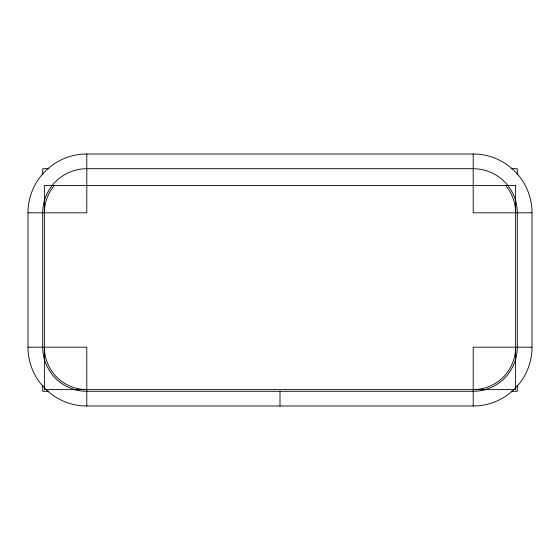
<?xml version="1.0" encoding="UTF-8"?>
<svg xmlns="http://www.w3.org/2000/svg" width="560" height="560" viewBox="0 0 560 560"><rect width="100%" height="100%" fill="white"/><g stroke="black" fill="none" stroke-linecap="round" stroke-linejoin="round"><path stroke-width="0.84" d="M54.334 185.5L52.045 188.405A42.609 42.609 0 0 0 44.387 212.8M86.8 154L473.2 154A58.8 58.8 0 0 1 532 212.8L532 347.2A58.8 58.8 0 0 1 473.2 406L86.8 406A58.8 58.8 0 0 1 28 347.2L28 212.8A58.8 58.8 0 0 1 86.8 154L86.8 212.8L28 212.8M48.818 168.7L42.7 168.7L42.7 174.811M86.401 168.7L473.599 168.7M511.182 168.7L517.3 168.7L517.3 174.811M532 212.8L473.2 212.8L473.2 154M28 347.2L86.8 347.2L86.8 406M532 347.2L473.2 347.2L473.2 406M48.818 391.3L42.7 391.3L42.7 385.189M86.401 391.3L473.599 391.3M511.182 391.3L517.3 391.3L517.3 385.189M505.666 185.5L507.955 188.405A42.609 42.609 0 0 1 515.613 212.8M517.3 212.345L517.3 347.655M280 391.3L280 406M42.7 212.345L42.7 347.655M86.8 389.62A42.42 42.42 0 0 1 44.38 347.2M515.62 347.2A42.42 42.42 0 0 1 473.2 389.62M517.3 347.2A44.1 44.1 0 0 1 473.2 391.3M86.8 391.3A44.1 44.1 0 0 1 42.7 347.2M473.2 168.7A44.1 44.1 0 0 1 517.3 212.8M42.7 212.8A44.1 44.1 0 0 1 86.8 168.7M515.62 185.5L44.38 185.5L44.38 389.62L515.62 389.62L515.62 185.5"/></g></svg>
